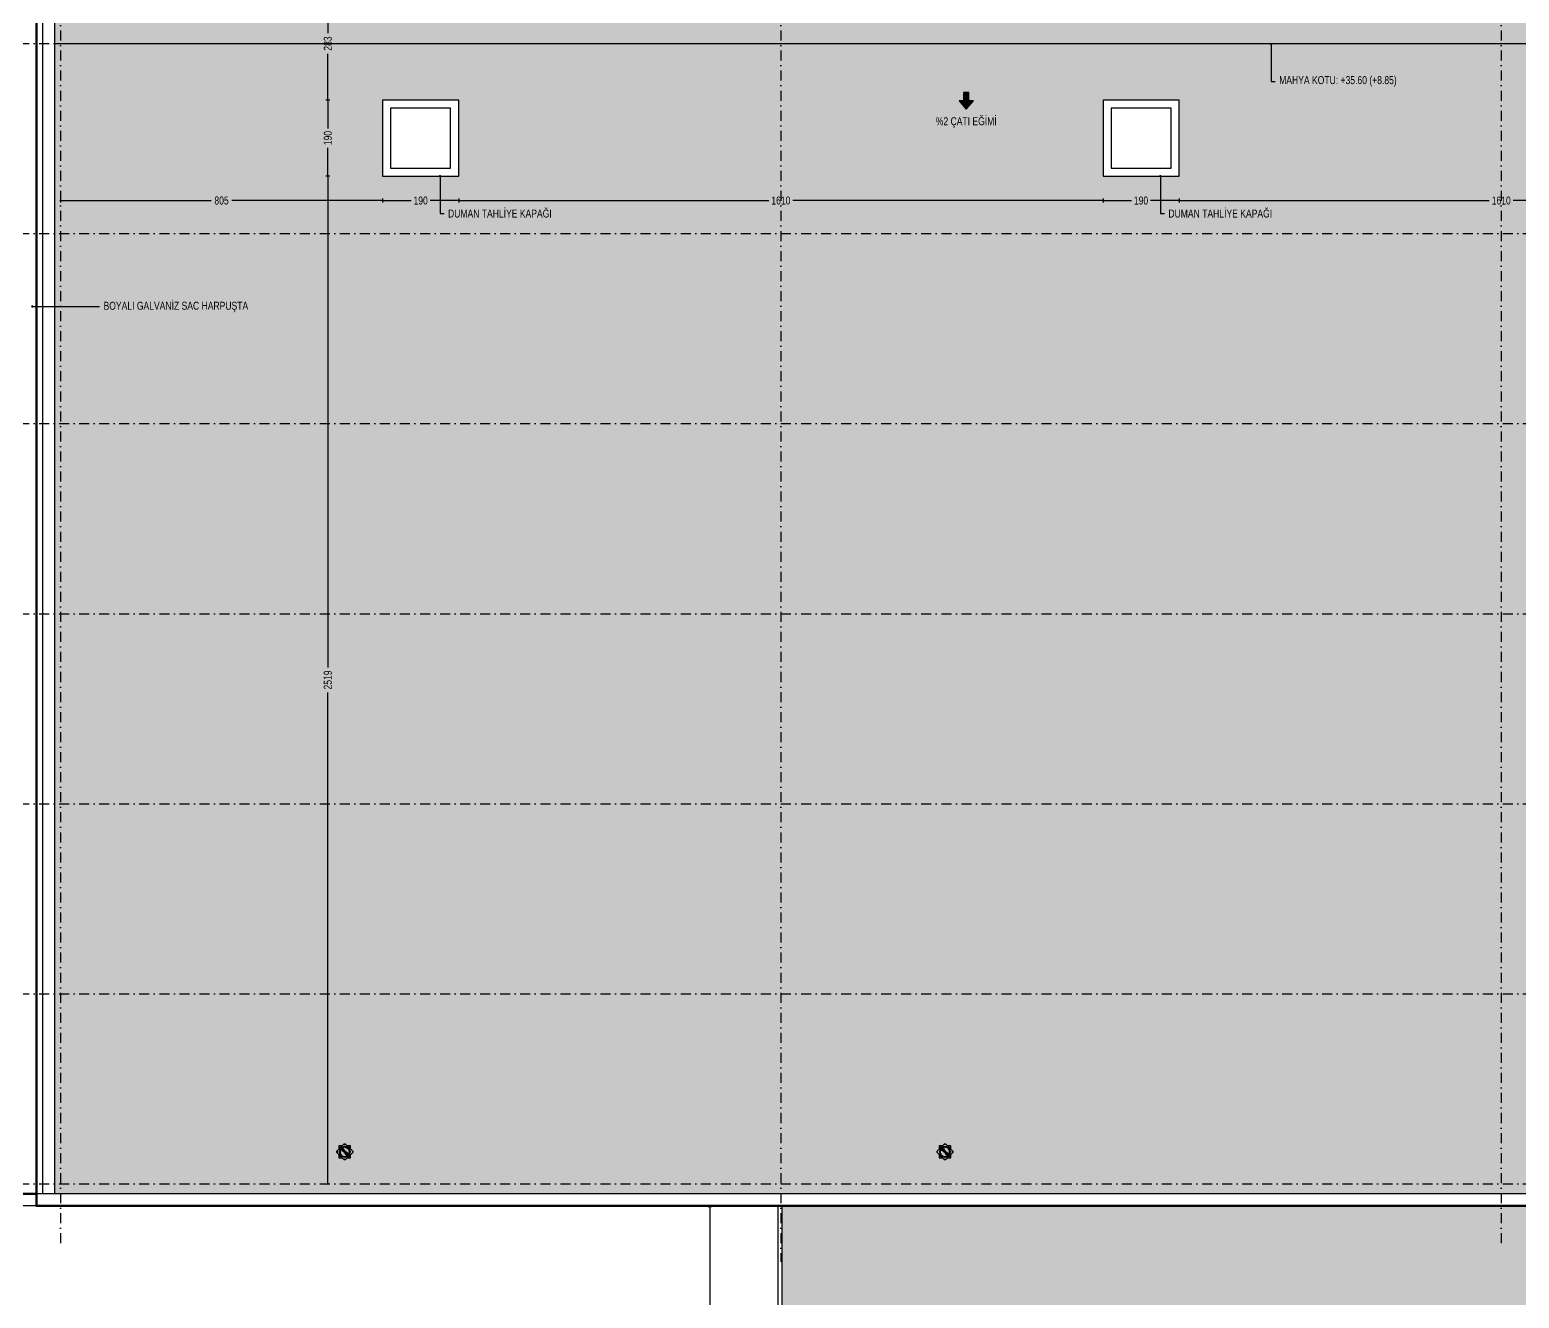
# Model space of a CAD drawing. Header units: centimetres. Extents: x 26569 to 160723, y -3143 to 14565.
# Drawn here: x 106529 to 110250, y 1278 to 4448 of the extents above; entities that cross this region are included whole.
import ezdxf
from ezdxf import colors
from ezdxf.entities.mleader import LeaderData, LeaderLine
from ezdxf.enums import TextEntityAlignment as Align
from ezdxf.math import Vec2, Vec3

# ---------------------------------------------------------------- set-up
doc = ezdxf.new("R2010")
doc.units = ezdxf.units.CM
doc.header["$LTSCALE"] = 100
doc.linetypes.add('DASHDOT2', pattern=[0.5, 0.25, -0.125, 0, -0.125])
for name, color, linetype in [('A-ANNO-DIMS', 187, 'Continuous'), ('A-ANNO-GRID', 155, 'DASHDOT2'), ('A-ANNO-TEXT', 50, 'Continuous'), ('A-ELEV-01', 255, 'Continuous'), ('A-HATCH', 253, 'Continuous'), ('A-ROOF-OTLN', 32, 'Continuous'), ('GEB-KONTUR-A', 5, 'Continuous')]:
    doc.layers.add(name, color=color, linetype=linetype)
doc.layers.add('Arbeitspunkt(DIN)', color=7, linetype='Continuous', lineweight=25)
doc.layers.add('GEB-ZONE', color=1, linetype='Continuous', lineweight=50)
for name, color, linetype, lineweight, true_color in [('GEB-ART-NR', 1, 'Continuous', 18, 0xff0000), ('GEB-BEZUG', 2, 'Continuous', 50, 0xffff00), ('GEB-TEXT', 5, 'Continuous', 18, 0x0000ff)]:
    doc.layers.add(name, color=color, linetype=linetype, lineweight=lineweight, true_color=true_color)
doc.styles.add('Fields_100', font='act_simplex.shx', dxfattribs={"width": 0.8, "height": 20})
doc.styles.get("Standard").update_dxf_attribs({"font": 'act_simplex.shx', "width": 0.8, "height": 18})
doc.dimstyles.new('FIELDS_100', dxfattribs={"dimscale": 0, "dimtxt": 20, "dimasz": 5, "dimexe": 5, "dimexo": 5, "dimgap": 5, "dimtad": 0, "dimdec": 0, "dimzin": 0, "dimdsep": 46, "dimtxsty": 'Fields_100', "dimblk": 'DOT', "dimcen": 0.09, "dimclrt": 50, "dimadec": 0, "dimazin": 0, "dimtfac": 1, "dimtdec": 0, "dimtix": 1, "dimtofl": 0, "dimtmove": 1, "dimatfit": 3, "dimfxl": 5, "dimfxlon": 1, "dimtolj": 1, "dimtzin": 0, "dimarcsym": 0})

# ---------------------------------------------------------------- blocks, each defined once
blk = doc.blocks.new('_Dot')
at = {"color": 0, "linetype": 'ByBlock', "lineweight": -2}
blk.add_line((-0.5, 0), (-1, 0), dxfattribs=at)
at = {"color": 0, "linetype": 'ByBlock', "const_width": 0.5}
blk.add_lwpolyline([(-0.25, 0, 1), (0.25, 0, 1)], format="xyb", close=True, dxfattribs=at)
blk = doc.blocks.new('*D808')
at = {"layer": 'A-ANNO-DIMS', "color": 0, "lineweight": -2, "transparency": 16777216}
for p, q in [((107278.3, 4082.4), (107268.3, 4082.4)), ((107273.3, 4077.4), (107273.3, 2854.3)), ((107273.3, 1568.6), (107273.3, 2791.7)), ((107268.3, 1563.6), (107278.3, 1563.6))]:
    blk.add_line(p, q, dxfattribs=at)
at = {"layer": 'DEFPOINTS', "color": 0, "transparency": 16777216}
for p in [(107273.3, 4082.4), (107410.3, 4082.4), (106605.3, 1563.6)]:
    blk.add_point(p, dxfattribs=at)
at = {"layer": 'A-ANNO-DIMS', "color": 0, "lineweight": -2, "transparency": 16777216, "xscale": 5, "yscale": 5, "zscale": 5}
for p, rotation in [((107273.3, 4082.4), 90), ((107273.3, 1563.6), 270)]:
    blk.add_blockref('_Dot', p, dxfattribs=dict(at, rotation=rotation))
at = {"layer": 'A-ANNO-DIMS', "color": 50, "transparency": 16777216, "insert": (107273.3, 2823), "char_height": 20, "attachment_point": 5, "rotation": 90, "style": 'Fields_100'}
blk.add_mtext('\\A1;2519', dxfattribs=at)
blk = doc.blocks.new('*D809')
at = {"layer": 'A-ANNO-DIMS', "color": 0, "lineweight": -2, "transparency": 16777216}
for p, q in [((107278.3, 4272.4), (107268.3, 4272.4)), ((107273.3, 4267.4), (107273.3, 4201.4)), ((107273.3, 4087.4), (107273.3, 4153.3)), ((107278.3, 4082.4), (107268.3, 4082.4))]:
    blk.add_line(p, q, dxfattribs=at)
at = {"layer": 'DEFPOINTS', "color": 0, "transparency": 16777216}
for p in [(107273.3, 4272.4), (107410.3, 4272.4), (107410.3, 4082.4)]:
    blk.add_point(p, dxfattribs=at)
at = {"layer": 'A-ANNO-DIMS', "color": 0, "lineweight": -2, "transparency": 16777216, "xscale": 5, "yscale": 5, "zscale": 5}
for p, rotation in [((107273.3, 4272.4), 90), ((107273.3, 4082.4), 270)]:
    blk.add_blockref('_Dot', p, dxfattribs=dict(at, rotation=rotation))
at = {"layer": 'A-ANNO-DIMS', "color": 50, "transparency": 16777216, "insert": (107273.3, 4177.4), "char_height": 20, "attachment_point": 5, "rotation": 90, "style": 'Fields_100'}
blk.add_mtext('\\A1;190', dxfattribs=at)
blk = doc.blocks.new('*D810')
at = {"layer": 'A-ANNO-DIMS', "color": 0, "lineweight": -2, "transparency": 16777216}
for p, q in [((107278.3, 4554.9), (107268.3, 4554.9)), ((107273.3, 4549.9), (107273.3, 4439.2)), ((107273.3, 4277.4), (107273.3, 4388)), ((107278.3, 4272.4), (107268.3, 4272.4))]:
    blk.add_line(p, q, dxfattribs=at)
at = {"layer": 'DEFPOINTS', "color": 0, "transparency": 16777216}
for p in [(107273.3, 4554.9), (107410.3, 4554.9), (107410.3, 4272.4)]:
    blk.add_point(p, dxfattribs=at)
at = {"layer": 'A-ANNO-DIMS', "color": 0, "lineweight": -2, "transparency": 16777216, "xscale": 5, "yscale": 5, "zscale": 5}
for p, rotation in [((107273.3, 4554.9), 90), ((107273.3, 4272.4), 270)]:
    blk.add_blockref('_Dot', p, dxfattribs=dict(at, rotation=rotation))
at = {"layer": 'A-ANNO-DIMS', "color": 50, "transparency": 16777216, "insert": (107273.3, 4413.6), "char_height": 20, "attachment_point": 5, "rotation": 90, "style": 'Fields_100'}
blk.add_mtext('\\A1;283', dxfattribs=at)
blk = doc.blocks.new('*D829')
at = {"layer": 'A-ANNO-DIMS', "color": 0, "lineweight": -2, "transparency": 16777216}
for p, q in [((106605.3, 4026.2), (106605.3, 4016.2)), ((106610.3, 4021.2), (106982.2, 4021.2)), ((107405.3, 4021.2), (107033.3, 4021.2)), ((107410.3, 4026.2), (107410.3, 4016.2))]:
    blk.add_line(p, q, dxfattribs=at)
at = {"layer": 'DEFPOINTS', "color": 0, "transparency": 16777216}
for p in [(106605.3, 7706.1), (107410.3, 4272.4), (107410.3, 4021.2)]:
    blk.add_point(p, dxfattribs=at)
at = {"layer": 'A-ANNO-DIMS', "color": 0, "lineweight": -2, "transparency": 16777216, "xscale": 5, "yscale": 5, "zscale": 5, "rotation": 180}
blk.add_blockref('_Dot', (106605.3, 4021.2), dxfattribs=at)
at = {"layer": 'A-ANNO-DIMS', "color": 0, "lineweight": -2, "transparency": 16777216, "xscale": 5, "yscale": 5, "zscale": 5}
blk.add_blockref('_Dot', (107410.3, 4021.2), dxfattribs=at)
at = {"layer": 'A-ANNO-DIMS', "color": 50, "transparency": 16777216, "insert": (107007.8, 4021.2), "char_height": 20, "attachment_point": 5, "style": 'Fields_100'}
blk.add_mtext('\\A1;805', dxfattribs=at)
blk = doc.blocks.new('*D830')
at = {"layer": 'A-ANNO-DIMS', "color": 0, "lineweight": -2, "transparency": 16777216}
for p, q in [((107410.3, 4026.2), (107410.3, 4016.2)), ((107415.3, 4021.2), (107481.2, 4021.2)), ((107595.3, 4021.2), (107529.3, 4021.2)), ((107600.3, 4026.2), (107600.3, 4016.2))]:
    blk.add_line(p, q, dxfattribs=at)
at = {"layer": 'DEFPOINTS', "color": 0, "transparency": 16777216}
for p in [(107410.3, 4272.4), (107600.3, 4082.4), (107600.3, 4021.2)]:
    blk.add_point(p, dxfattribs=at)
at = {"layer": 'A-ANNO-DIMS', "color": 0, "lineweight": -2, "transparency": 16777216, "xscale": 5, "yscale": 5, "zscale": 5, "rotation": 180}
blk.add_blockref('_Dot', (107410.3, 4021.2), dxfattribs=at)
at = {"layer": 'A-ANNO-DIMS', "color": 0, "lineweight": -2, "transparency": 16777216, "xscale": 5, "yscale": 5, "zscale": 5}
blk.add_blockref('_Dot', (107600.3, 4021.2), dxfattribs=at)
at = {"layer": 'A-ANNO-DIMS', "color": 50, "transparency": 16777216, "insert": (107505.3, 4021.2), "char_height": 20, "attachment_point": 5, "style": 'Fields_100'}
blk.add_mtext('\\A1;190', dxfattribs=at)
blk = doc.blocks.new('*D831')
at = {"layer": 'A-ANNO-DIMS', "color": 0, "lineweight": -2, "transparency": 16777216}
for p, q in [((107600.3, 4026.2), (107600.3, 4016.2)), ((107605.3, 4021.2), (108375.1, 4021.2)), ((109205.3, 4021.2), (108435.4, 4021.2)), ((109210.3, 4026.2), (109210.3, 4016.2))]:
    blk.add_line(p, q, dxfattribs=at)
at = {"layer": 'DEFPOINTS', "color": 0, "transparency": 16777216}
for p in [(107600.3, 4082.4), (109210.3, 4082.4), (109210.3, 4021.2)]:
    blk.add_point(p, dxfattribs=at)
at = {"layer": 'A-ANNO-DIMS', "color": 0, "lineweight": -2, "transparency": 16777216, "xscale": 5, "yscale": 5, "zscale": 5, "rotation": 180}
blk.add_blockref('_Dot', (107600.3, 4021.2), dxfattribs=at)
at = {"layer": 'A-ANNO-DIMS', "color": 0, "lineweight": -2, "transparency": 16777216, "xscale": 5, "yscale": 5, "zscale": 5}
blk.add_blockref('_Dot', (109210.3, 4021.2), dxfattribs=at)
at = {"layer": 'A-ANNO-DIMS', "color": 50, "transparency": 16777216, "insert": (108405.3, 4021.2), "char_height": 20, "attachment_point": 5, "style": 'Fields_100'}
blk.add_mtext('\\A1;1610', dxfattribs=at)
blk = doc.blocks.new('*D832')
at = {"layer": 'A-ANNO-DIMS', "color": 0, "lineweight": -2, "transparency": 16777216}
for p, q in [((109210.3, 4026.2), (109210.3, 4016.2)), ((109215.3, 4021.2), (109281.2, 4021.2)), ((109395.3, 4021.2), (109329.3, 4021.2)), ((109400.3, 4026.2), (109400.3, 4016.2))]:
    blk.add_line(p, q, dxfattribs=at)
at = {"layer": 'DEFPOINTS', "color": 0, "transparency": 16777216}
for p in [(109210.3, 4082.4), (109400.3, 4082.4), (109400.3, 4021.2)]:
    blk.add_point(p, dxfattribs=at)
at = {"layer": 'A-ANNO-DIMS', "color": 0, "lineweight": -2, "transparency": 16777216, "xscale": 5, "yscale": 5, "zscale": 5, "rotation": 180}
blk.add_blockref('_Dot', (109210.3, 4021.2), dxfattribs=at)
at = {"layer": 'A-ANNO-DIMS', "color": 0, "lineweight": -2, "transparency": 16777216, "xscale": 5, "yscale": 5, "zscale": 5}
blk.add_blockref('_Dot', (109400.3, 4021.2), dxfattribs=at)
at = {"layer": 'A-ANNO-DIMS', "color": 50, "transparency": 16777216, "insert": (109305.3, 4021.2), "char_height": 20, "attachment_point": 5, "style": 'Fields_100'}
blk.add_mtext('\\A1;190', dxfattribs=at)
blk = doc.blocks.new('*D833')
at = {"layer": 'A-ANNO-DIMS', "color": 0, "lineweight": -2, "transparency": 16777216}
for p, q in [((109400.3, 4026.2), (109400.3, 4016.2)), ((109405.3, 4021.2), (110175.1, 4021.2)), ((111005.3, 4021.2), (110235.4, 4021.2)), ((111010.3, 4026.2), (111010.3, 4016.2))]:
    blk.add_line(p, q, dxfattribs=at)
at = {"layer": 'DEFPOINTS', "color": 0, "transparency": 16777216}
for p in [(109400.3, 4082.4), (111010.3, 4082.4), (111010.3, 4021.2)]:
    blk.add_point(p, dxfattribs=at)
at = {"layer": 'A-ANNO-DIMS', "color": 0, "lineweight": -2, "transparency": 16777216, "xscale": 5, "yscale": 5, "zscale": 5, "rotation": 180}
blk.add_blockref('_Dot', (109400.3, 4021.2), dxfattribs=at)
at = {"layer": 'A-ANNO-DIMS', "color": 0, "lineweight": -2, "transparency": 16777216, "xscale": 5, "yscale": 5, "zscale": 5}
blk.add_blockref('_Dot', (111010.3, 4021.2), dxfattribs=at)
at = {"layer": 'A-ANNO-DIMS', "color": 50, "transparency": 16777216, "insert": (110205.3, 4021.2), "char_height": 20, "attachment_point": 5, "style": 'Fields_100'}
blk.add_mtext('\\A1;1610', dxfattribs=at)
blk = doc.blocks.new('*D848')
at = {"layer": 'A-ANNO-DIMS', "color": 0, "lineweight": -2, "transparency": 16777216}
for p, q in [((108232.5, 1506.6), (108222.5, 1506.6)), ((108227.5, 1501.6), (108227.5, 1205.7)), ((108227.5, 858.6), (108227.5, 1154.5)), ((108232.5, 853.6), (108222.5, 853.6))]:
    blk.add_line(p, q, dxfattribs=at)
at = {"layer": 'DEFPOINTS', "color": 0, "transparency": 16777216}
for p in [(108397.8, 1506.6, 0), (108227.5, 853.6), (108397.8, 853.6, 0)]:
    blk.add_point(p, dxfattribs=at)
at = {"layer": 'A-ANNO-DIMS', "color": 0, "lineweight": -2, "transparency": 16777216, "xscale": 5, "yscale": 5, "zscale": 5}
for p, rotation in [((108227.5, 1506.6), 90), ((108227.5, 853.6), 270)]:
    blk.add_blockref('_Dot', p, dxfattribs=dict(at, rotation=rotation))
at = {"layer": 'A-ANNO-DIMS', "color": 50, "transparency": 16777216, "insert": (108227.5, 1180.1), "char_height": 20, "attachment_point": 5, "rotation": 90, "style": 'Fields_100'}
blk.add_mtext('\\A1;653', dxfattribs=at)
blk = doc.blocks.new('*D850')
at = {"layer": 'A-ANNO-DIMS', "color": 0, "lineweight": -2, "transparency": 16777216}
for p, q in [((104755.3, 780.9), (104755.3, 770.9)), ((104760.3, 775.9), (106543.3, 775.9)), ((108392.8, 775.9), (106609.7, 775.9)), ((108397.8, 780.9), (108397.8, 770.9))]:
    blk.add_line(p, q, dxfattribs=at)
at = {"layer": 'DEFPOINTS', "color": 0, "transparency": 16777216}
for p in [(104755.3, 1508.6), (108397.8, 1506.6, 0), (108397.8, 775.9)]:
    blk.add_point(p, dxfattribs=at)
at = {"layer": 'A-ANNO-DIMS', "color": 0, "lineweight": -2, "transparency": 16777216, "xscale": 5, "yscale": 5, "zscale": 5, "rotation": 180}
blk.add_blockref('_Dot', (104755.3, 775.9), dxfattribs=at)
at = {"layer": 'A-ANNO-DIMS', "color": 0, "lineweight": -2, "transparency": 16777216, "xscale": 5, "yscale": 5, "zscale": 5}
blk.add_blockref('_Dot', (108397.8, 775.9), dxfattribs=at)
at = {"layer": 'A-ANNO-DIMS', "color": 50, "transparency": 16777216, "insert": (106576.5, 775.9), "char_height": 20, "attachment_point": 5, "style": 'Fields_100'}
blk.add_mtext('\\A1;3643', dxfattribs=at)
blk = doc.blocks.new('Einfügepunkt')
at = {"layer": 'GEB-BEZUG'}
for p, q in [((-1, -1), (1, 1)), ((-1, 1), (1, -1))]:
    blk.add_line(p, q, dxfattribs=at)
blk = doc.blocks.new('098')
at = {"layer": 'Arbeitspunkt(DIN)', "ltscale": 25}
for q in [(-2, 0), (0, 2), (2, 0), (0, -2)]:
    blk.add_line((0, 0), q, dxfattribs=at)
at = {"layer": 'GEB-KONTUR-A', "ltscale": 25}
for p, q in [((-14, 198), (-198, 14)), ((-198, -14), (-198, 14)), ((-148, 67), (-67, 147)), ((-148, 147), (-148, 67)), ((-67, 147), (-148, 147)), ((-148, 67), (-148, 65)), ((-129, 2), (-131, 0)), ((-131, 0), (-123, 0)), ((-131, 0), (-129, -2)), ((-129, 2), (-122, 2)), ((-124, 35), (-126, 34)), ((-126, 34), (-119, 32)), ((-126, 34), (-125, 32)), ((-125, 32), (-118, 30)), ((-124, 35), (-117, 33)), ((-122, 2), (-123, 0)), ((-123, 0), (-122, -2)), ((-118, 2), (-122, 2)), ((-118, 11), (-120, 11)), ((-117, 33), (-119, 32)), ((-119, 32), (-118, 30)), ((-117, 15), (-119, 15)), ((-118, 30), (-114, 29)), ((-118, 22), (-116, 22)), ((-113, 32), (-117, 33)), ((-111, 66), (-113, 65)), ((-113, 65), (-106, 61)), ((-113, 65), (-113, 63)), ((-113, 63), (-105, 59)), ((-111, 66), (-103, 62)), ((-106, 61), (-103, 62)), ((-105, 60), (-106, 61)), ((-103, 58), (-105, 60)), ((-105, 60), (-105, 59)), ((-105, 59), (-103, 57)), ((-103, 62), (-101, 61)), ((-103, 57), (-103, 58)), ((-79, 43), (-103, 58)), ((-103, 57), (-77, 41)), ((-90, 92), (-92, 92)), ((-92, 92), (-86, 86)), ((-92, 92), (-92, 90)), ((-92, 90), (-86, 84)), ((-90, 92), (-84, 86)), ((-86, 86), (-84, 86)), ((-86, 86), (-77, 77)), ((-86, 84), (-86, 86)), ((-85, 82), (-86, 84)), ((-84, 86), (-82, 85)), ((-77, 77), (-27, 27)), ((-73, 38), (-77, 41)), ((-73, 38), (-43, 19)), ((-43, 19), (-73, 39)), ((-65, 147), (-67, 147)), ((-65, 113), (-66, 111)), ((-66, 111), (-62, 103)), ((-65, 113), (-61, 106)), ((-63, 113), (-65, 113)), ((-63, 113), (-59, 105)), ((-62, 103), (-61, 106)), ((-61, 101), (-62, 103)), ((-61, 106), (-59, 105)), ((-59, 105), (-57, 103)), ((-57, 103), (-41, 77)), ((-47, 108), (-42, 98)), ((-39, 99), (-43, 110)), ((-27, 27), (-43, 19)), ((-43, 19), (-42, 18)), ((-42, 19), (-43, 19)), ((-43, 19), (-42, 19)), ((-43, 19), (-43, 19)), ((-42, 98), (-39, 99)), ((-42, 19), (-27, 27)), ((-26, 26), (-42, 18)), ((-42, 18), (-6, -6)), ((-42, 18), (-41, 18)), ((-42, 18), (-42, 18)), ((-41, 18), (-42, 18)), ((-41, 77), (-38, 73)), ((-41, 18), (-26, 26)), ((-5, -5), (-41, 18)), ((-39, 72), (-14, 34)), ((-13, 35), (-38, 73)), ((-34, 126), (-35, 124)), ((-35, 124), (-33, 117)), ((-32, 125), (-34, 126)), ((-34, 126), (-32, 119)), ((-33, 117), (-32, 119)), ((-32, 113), (-33, 117)), ((-32, 125), (-30, 118)), ((-32, 119), (-30, 118)), ((-30, 118), (-29, 114)), ((-27, 27), (-14, 34)), ((-14, 34), (-27, 27)), ((-27, 27), (-27, 27)), ((-27, 27), (-27, 27)), ((-26, 26), (-13, 33)), ((-13, 33), (-26, 26)), ((-26, 26), (-26, 26)), ((-26, 26), (-26, 26)), ((-26, 26), (0, 0)), ((-17, 117), (-16, 105)), ((-16, 105), (-12, 106)), ((-14, 198), (14, 198)), ((-12, 106), (-14, 117)), ((-13, 35), (-14, 34)), ((-14, 34), (-13, 35)), ((-14, 34), (-14, 34)), ((-12, 33), (-13, 35)), ((-13, 33), (-12, 33)), ((-13, 33), (-13, 33)), ((-12, 33), (-13, 33)), ((-13, 33), (5, 5)), ((6, 6), (-12, 33)), ((0, 0), (-5, -5)), ((0, 131), (-2, 129)), ((-2, 129), (-2, 122)), ((-2, 122), (0, 123)), ((-2, 118), (-2, 122)), ((2, 129), (0, 131)), ((0, 131), (0, 123)), ((0, 123), (2, 122)), ((5, 5), (0, 0)), ((0, 0), (26, -26)), ((2, 129), (2, 122)), ((2, 122), (2, 118)), ((6, 6), (5, 5)), ((5, 5), (41, -18)), ((42, -18), (6, 6)), ((14, 117), (12, 106)), ((12, 106), (16, 105)), ((198, 14), (14, 198)), ((16, 105), (17, 117)), ((29, 114), (30, 118)), ((32, 125), (30, 118)), ((30, 118), (32, 119)), ((34, 126), (32, 125)), ((34, 126), (32, 119)), ((32, 119), (33, 117)), ((33, 117), (32, 113)), ((35, 124), (33, 117)), ((35, 124), (34, 126)), ((43, 110), (39, 99)), ((39, 99), (42, 98)), ((42, 98), (47, 108)), ((57, 103), (59, 106)), ((63, 113), (59, 106)), ((59, 106), (62, 107)), ((62, 104), (61, 101)), ((65, 113), (62, 107)), ((66, 111), (62, 104)), ((62, 107), (62, 104)), ((65, 113), (63, 113)), ((70, 95), (63, 85)), ((63, 85), (66, 83)), ((67, 147), (65, 147)), ((66, 111), (65, 113)), ((66, 83), (73, 93)), ((67, 147), (147, 67)), ((147, 147), (67, 147)), ((82, 85), (85, 87)), ((93, 73), (83, 66)), ((83, 66), (85, 63)), ((90, 92), (85, 87)), ((85, 87), (87, 87)), ((87, 85), (85, 82)), ((85, 63), (95, 70)), ((92, 92), (87, 87)), ((92, 90), (87, 85)), ((87, 87), (87, 85)), ((92, 92), (90, 92)), ((92, 90), (92, 92)), ((108, 47), (98, 42)), ((98, 42), (99, 39)), ((99, 39), (110, 43)), ((101, 61), (104, 62)), ((106, 59), (103, 57)), ((111, 66), (104, 62)), ((104, 62), (107, 62)), ((117, 17), (105, 16)), ((105, 16), (106, 12)), ((113, 63), (106, 59)), ((107, 62), (106, 59)), ((106, 12), (117, 14)), ((113, 65), (107, 62)), ((113, 65), (111, 66)), ((113, 63), (113, 65)), ((113, 32), (117, 33)), ((118, 30), (114, 29)), ((116, 22), (118, 22)), ((124, 35), (117, 33)), ((117, 33), (119, 32)), ((117, 15), (119, 15)), ((125, 32), (118, 30)), ((119, 32), (118, 30)), ((120, 11), (118, 11)), ((118, 2), (122, 2)), ((126, 34), (119, 32)), ((129, 2), (122, 2)), ((122, 2), (123, 0)), ((123, 0), (122, -2)), ((131, 0), (123, 0)), ((126, 34), (124, 35)), ((125, 32), (126, 34)), ((131, 0), (129, 2)), ((129, -2), (131, 0)), ((147, 67), (147, 147)), ((147, 65), (147, 67)), ((198, 14), (198, -14)), ((-198, -14), (-14, -198)), ((-148, -65), (-148, -67)), ((-67, -148), (-148, -67)), ((-148, -67), (-148, -148)), ((-148, -148), (-67, -148)), ((-129, -2), (-122, -2)), ((-126, -34), (-119, -32)), ((-125, -32), (-126, -34)), ((-126, -34), (-124, -35)), ((-125, -32), (-118, -30)), ((-124, -35), (-117, -33)), ((-122, -2), (-118, -2)), ((-120, -11), (-118, -11)), ((-117, -15), (-119, -15)), ((-118, -30), (-119, -32)), ((-119, -32), (-117, -33)), ((-116, -22), (-118, -22)), ((-114, -29), (-118, -30)), ((-117, -33), (-113, -32)), ((-113, -63), (-106, -59)), ((-113, -65), (-107, -62)), ((-113, -63), (-113, -65)), ((-113, -65), (-111, -66)), ((-111, -66), (-104, -62)), ((-106, -59), (-107, -62)), ((-107, -62), (-104, -62)), ((-103, -57), (-106, -59)), ((-104, -62), (-101, -61)), ((-92, -90), (-87, -85)), ((-92, -92), (-87, -87)), ((-92, -90), (-92, -92)), ((-92, -92), (-90, -92)), ((-90, -92), (-85, -87)), ((-85, -82), (-87, -85)), ((-87, -85), (-87, -87)), ((-87, -87), (-85, -87)), ((-85, -87), (-82, -85)), ((-67, -148), (-65, -148)), ((-66, -111), (-62, -104)), ((-66, -111), (-65, -113)), ((-65, -113), (-62, -107)), ((-65, -113), (-63, -113)), ((-63, -113), (-59, -106)), ((-61, -101), (-62, -104)), ((-62, -104), (-62, -107)), ((-62, -107), (-59, -106)), ((-59, -106), (-57, -103)), ((-35, -124), (-33, -117)), ((-35, -124), (-34, -126)), ((-34, -126), (-32, -119)), ((-34, -126), (-32, -125)), ((-32, -113), (-33, -117)), ((-33, -117), (-32, -119)), ((-32, -119), (-30, -118)), ((-32, -125), (-30, -118)), ((-30, -118), (-29, -114)), ((14, -198), (-14, -198)), ((-6, -6), (-5, -5)), ((-6, -6), (12, -33)), ((13, -33), (-5, -5)), ((-2, -118), (-2, -122)), ((-2, -122), (0, -123)), ((-2, -129), (-2, -122)), ((-2, -129), (0, -131)), ((0, -123), (2, -122)), ((0, -131), (0, -123)), ((0, -131), (2, -129)), ((2, -122), (2, -118)), ((2, -129), (2, -122)), ((12, -33), (13, -35)), ((12, -33), (13, -33)), ((13, -33), (12, -33)), ((26, -26), (13, -33)), ((13, -33), (26, -26)), ((13, -33), (13, -33)), ((13, -35), (14, -34)), ((14, -34), (13, -35)), ((13, -35), (38, -73)), ((14, -198), (198, -14)), ((27, -27), (14, -34)), ((14, -34), (27, -27)), ((14, -34), (14, -34)), ((39, -73), (14, -34)), ((26, -26), (42, -18)), ((41, -18), (26, -26)), ((26, -26), (26, -26)), ((26, -26), (26, -26)), ((27, -27), (43, -19)), ((42, -19), (27, -27)), ((27, -27), (27, -27)), ((27, -27), (27, -27)), ((27, -27), (77, -77)), ((29, -114), (30, -118)), ((30, -118), (32, -119)), ((32, -125), (30, -118)), ((33, -117), (32, -113)), ((32, -119), (33, -117)), ((34, -126), (32, -119)), ((32, -125), (34, -126)), ((35, -124), (33, -117)), ((34, -126), (35, -124)), ((41, -77), (38, -73)), ((42, -18), (41, -18)), ((41, -18), (42, -18)), ((41, -77), (57, -103)), ((43, -19), (42, -18)), ((42, -18), (42, -18)), ((42, -19), (43, -19)), ((43, -19), (42, -19)), ((73, -38), (43, -19)), ((43, -19), (43, -19)), ((43, -19), (72, -39)), ((58, -103), (43, -79)), ((57, -103), (59, -105)), ((58, -103), (57, -103)), ((60, -105), (58, -103)), ((59, -105), (60, -105)), ((63, -113), (59, -105)), ((61, -106), (60, -105)), ((61, -101), (62, -103)), ((62, -103), (61, -106)), ((65, -113), (61, -106)), ((66, -111), (62, -103)), ((63, -113), (65, -113)), ((65, -113), (66, -111)), ((65, -148), (67, -148)), ((147, -67), (67, -148)), ((67, -148), (147, -148)), ((73, -38), (77, -41)), ((77, -41), (103, -57)), ((77, -77), (86, -86)), ((84, -86), (82, -85)), ((86, -86), (84, -86)), ((90, -92), (84, -86)), ((85, -82), (86, -84)), ((86, -84), (86, -86)), ((92, -90), (86, -84)), ((92, -92), (86, -86)), ((90, -92), (92, -92)), ((92, -92), (92, -90)), ((99, -39), (98, -42)), ((98, -42), (108, -47)), ((110, -43), (99, -39)), ((103, -62), (101, -61)), ((103, -57), (105, -59)), ((106, -61), (103, -62)), ((111, -66), (103, -62)), ((106, -12), (105, -16)), ((105, -16), (117, -17)), ((105, -59), (106, -61)), ((113, -63), (105, -59)), ((117, -14), (106, -12)), ((113, -65), (106, -61)), ((111, -66), (113, -65)), ((117, -33), (113, -32)), ((113, -65), (113, -63)), ((114, -29), (118, -30)), ((118, -22), (116, -22)), ((117, -15), (119, -15)), ((119, -32), (117, -33)), ((124, -35), (117, -33)), ((122, -2), (118, -2)), ((118, -11), (120, -11)), ((125, -32), (118, -30)), ((118, -30), (119, -32)), ((126, -34), (119, -32)), ((129, -2), (122, -2)), ((124, -35), (126, -34)), ((126, -34), (125, -32)), ((147, -148), (147, -67)), ((147, -67), (147, -65))]:
    blk.add_line(p, q, dxfattribs=at)
for centre, radius in [((-177, 0), 3), ((0, 0), 131), ((-124, 124), 4), ((0, 177), 3), ((124, 124), 4), ((177, 0), 3), ((-124, -124), 4), ((0, -177), 3), ((124, -124), 4)]:
    blk.add_circle(centre, radius, dxfattribs=at)
for centre, radius, start, end in [((0, 0), 129, 165.8007, 179.1993), ((0, 0), 126, 165.8198, 179.1802), ((0, 0), 129, 150.8007, 164.1993), ((0, 0), 126, 150.8198, 164.1802), ((0, 0), 121, 165.8539, 179.1461), ((0, 0), 120, 174.931, 179.1393), ((0, 0), 120, 169.3307, 172.8192), ((0, 0), 118, 165.8753, 179.1247), ((0, 0), 120, 165.8607, 169.3307), ((0, 0), 121, 150.8539, 164.1461), ((0, 0), 120, 150.8607, 164.1393), ((0, 0), 118, 150.8753, 164.1247), ((0, 0), 129, 135.8007, 149.1993), ((0, 0), 126, 135.8198, 149.1802), ((0, 0), 121, 135.8539, 149.1461), ((0, 0), 120, 135.8607, 149.1393), ((0, 0), 118, 135.8753, 149.1247), ((0, 0), 129, 120.8007, 134.1993), ((0, 0), 126, 120.8198, 134.1802), ((-59, 59), 25.8, 135, 218.8211), ((0, 0), 121, 120.8539, 134.1461), ((0, 0), 120, 120.8607, 134.1393), ((0, 0), 118, 120.8753, 134.1247), ((-59, 59), 25.8, 218.8211, 225.7807), ((-59, 59), 25.8, 44.2193, 135), ((0, 0), 129, 105.8007, 119.1993), ((0, 0), 126, 105.8198, 119.1802), ((0, 0), 121, 105.8539, 119.1461), ((0, 0), 120, 105.8607, 119.1393), ((0, 0), 118, 105.8753, 119.1247), ((0, 0), 118, 111.6247, 113.3753), ((0, 0), 129, 90.8007, 104.1993), ((0, 0), 126, 90.8198, 104.1802), ((0, 0), 121, 90.8539, 104.1461), ((0, 0), 120, 90.8607, 104.1393), ((0, 0), 118, 90.8753, 104.1247), ((0, 0), 118, 96.6247, 98.3753), ((0, 0), 129, 75.8007, 89.1993), ((0, 0), 126, 75.8198, 89.1802), ((0, 0), 121, 75.8539, 89.1461), ((0, 0), 120, 75.8607, 89.1393), ((0, 0), 118, 75.8753, 89.1247), ((0, 0), 118, 81.6247, 83.3753), ((0, 0), 118, 60.8753, 74.1247), ((0, 0), 121, 60.8539, 74.1461), ((0, 0), 120, 60.8607, 74.1393), ((0, 0), 126, 60.8198, 74.1802), ((0, 0), 129, 60.8007, 74.1993), ((0, 0), 118, 66.6247, 68.3753), ((0, 0), 118, 45.8753, 59.1247), ((0, 0), 121, 45.8539, 59.1461), ((0, 0), 120, 45.8607, 59.1393), ((0, 0), 126, 45.8198, 59.1802), ((0, 0), 129, 45.8007, 59.1993), ((0, 0), 118, 51.6247, 53.3753), ((0, 0), 118, 30.8753, 44.1247), ((0, 0), 120, 30.8607, 44.1393), ((0, 0), 121, 30.8539, 44.1461), ((0, 0), 126, 30.8198, 44.1802), ((0, 0), 129, 30.8007, 44.1993), ((0, 0), 118, 36.6247, 38.3753), ((0, 0), 118, 15.8753, 29.1247), ((0, 0), 120, 15.8607, 29.1393), ((0, 0), 121, 15.8539, 29.1461), ((0, 0), 118, 21.6247, 23.3753), ((0, 0), 126, 15.8198, 29.1802), ((0, 0), 129, 15.8007, 29.1993), ((0, 0), 118, 0.8753, 14.1247), ((0, 0), 120, 10.6693, 14.1393), ((0, 0), 121, 0.8539, 14.1461), ((0, 0), 118, 6.6247, 8.3753), ((0, 0), 120, 7.1808, 10.6693), ((0, 0), 120, 0.8607, 5.069), ((0, 0), 126, 0.8198, 14.1802), ((0, 0), 129, 0.8007, 14.1993), ((0, 0), 129, 180.8007, 194.1993), ((0, 0), 126, 180.8198, 194.1802), ((0, 0), 129, 195.8007, 209.1993), ((0, 0), 121, 180.8539, 194.1461), ((0, 0), 126, 195.8198, 209.1802), ((0, 0), 120, 180.8607, 185.069), ((0, 0), 120, 187.1808, 190.6693), ((0, 0), 118, 180.8753, 194.1247), ((0, 0), 120, 190.6693, 194.1393), ((0, 0), 121, 195.8539, 209.1461), ((0, 0), 120, 195.8607, 209.1393), ((0, 0), 118, 195.8753, 209.1247), ((0, 0), 129, 210.8007, 224.1993), ((0, 0), 126, 210.8198, 224.1802), ((0, 0), 121, 210.8539, 224.1461), ((0, 0), 120, 210.8607, 224.1393), ((0, 0), 118, 210.8753, 224.1247), ((0, 0), 129, 225.8007, 239.1993), ((0, 0), 126, 225.8198, 239.1802), ((0, 0), 120, 225.8607, 239.1393), ((0, 0), 121, 225.8539, 239.1461), ((0, 0), 118, 225.8753, 239.1247), ((0, 0), 129, 240.8007, 254.1993), ((0, 0), 126, 240.8198, 254.1802), ((0, 0), 121, 240.8539, 254.1461), ((0, 0), 120, 240.8607, 254.1393), ((0, 0), 118, 240.8753, 254.1247), ((0, 0), 129, 255.8007, 269.1993), ((0, 0), 126, 255.8198, 269.1802), ((0, 0), 121, 255.8539, 269.1461), ((0, 0), 118, 255.8753, 269.1247), ((0, 0), 120, 255.8607, 269.1393), ((0, 0), 118, 270.8753, 284.1247), ((0, 0), 120, 270.8607, 284.1393), ((0, 0), 121, 270.8539, 284.1461), ((0, 0), 126, 270.8198, 284.1802), ((0, 0), 129, 270.8007, 284.1993), ((0, 0), 118, 285.8753, 299.1247), ((0, 0), 120, 285.8607, 299.1393), ((0, 0), 121, 285.8539, 299.1461), ((0, 0), 126, 285.8198, 299.1802), ((0, 0), 129, 285.8007, 299.1993), ((59, -59), 25.8, 224.2193, 231.1789), ((59, -59), 25.8, 231.1789, 315), ((0, 0), 118, 300.8753, 314.1247), ((0, 0), 120, 300.8607, 314.1393), ((0, 0), 121, 300.8539, 314.1461), ((0, 0), 126, 300.8198, 314.1802), ((0, 0), 129, 300.8007, 314.1993), ((59, -59), 25.8, 315, 45.7807), ((0, 0), 118, 315.8753, 329.1247), ((0, 0), 120, 315.8607, 329.1393), ((0, 0), 121, 315.8539, 329.1461), ((0, 0), 126, 315.8198, 329.1802), ((0, 0), 129, 315.8007, 329.1993), ((0, 0), 118, 330.8753, 344.1247), ((0, 0), 120, 330.8607, 344.1393), ((0, 0), 121, 330.8539, 344.1461), ((0, 0), 118, 336.6247, 338.3753), ((0, 0), 126, 330.8198, 344.1802), ((0, 0), 129, 330.8007, 344.1993), ((0, 0), 118, 345.8753, 359.1247), ((0, 0), 120, 345.8607, 349.3307), ((0, 0), 121, 345.8539, 359.1461), ((0, 0), 118, 351.6247, 353.3753), ((0, 0), 120, 349.3307, 352.8192), ((0, 0), 120, 354.931, 359.1393), ((0, 0), 126, 345.8198, 359.1802), ((0, 0), 129, 345.8007, 359.1993)]:
    blk.add_arc(centre, radius, start, end, dxfattribs=at)
for points, knots in [([(-77, 77), (-78, 76), (-79, 75), (-82, 71), (-83, 68), (-84, 62), (-85, 59), (-84, 56), (-84, 54), (-83, 52), (-82, 47), (-81, 46), (-79, 43), (-77, 41), (-75, 39), (-74, 39), (-73, 38)], [-0.783062, -0.783062, -0.783062, -0.783062, -0.634163, -0.634163, -0.192454, -0.192454, 0.106051, 0.106051, 0.106051, 0.404556, 0.404556, 0.625445, 0.625445, 0.846335, 0.846335, 0.994853, 0.994853, 0.994853, 0.994853]), ([(-73, 39), (-74, 39), (-75, 40), (-77, 42), (-78, 43), (-80, 46), (-81, 48), (-83, 52), (-83, 54), (-84, 57), (-84, 59), (-84, 61), (-83, 67), (-81, 71), (-78, 75), (-77, 76), (-77, 77)], [-0.994853, -0.994853, -0.994853, -0.994853, -0.846335, -0.846335, -0.625445, -0.625445, -0.404556, -0.404556, -0.106051, -0.106051, -0.106051, 0.192454, 0.192454, 0.634163, 0.634163, 0.784802, 0.784802, 0.784802, 0.784802]), ([(-77, 77), (-76, 77), (-75, 78), (-72, 80), (-71, 81), (-67, 82), (-66, 83), (-61, 84), (-59, 84), (-57, 84), (-54, 83), (-52, 83), (-46, 80), (-43, 78), (-40, 75), (-39, 74), (-39, 73)], [2.356791, 2.356791, 2.356791, 2.356791, 2.50743, 2.50743, 2.728284, 2.728284, 2.949139, 2.949139, 3.247644, 3.247644, 3.247644, 3.546149, 3.546149, 3.987927, 3.987927, 4.136446, 4.136446, 4.136446, 4.136446]), ([(-38, 73), (-39, 74), (-39, 75), (-43, 79), (-46, 81), (-52, 83), (-54, 84), (-56, 84), (-59, 85), (-62, 84), (-66, 84), (-68, 83), (-71, 82), (-73, 81), (-75, 79), (-76, 78), (-77, 77)], [-4.136446, -4.136446, -4.136446, -4.136446, -3.987927, -3.987927, -3.546149, -3.546149, -3.247644, -3.247644, -3.247644, -2.949139, -2.949139, -2.728284, -2.728284, -2.50743, -2.50743, -2.358531, -2.358531, -2.358531, -2.358531]), ([(-77, 77), (-77, 77), (-77, 77), (-77, 77), (-77, 77), (-77, 77)], [0, 0, 0, 0, 0.0580714, 0.0580714, 0.1161431, 0.1161431, 0.1161431, 0.1161431]), ([(-73, 39), (-73, 39), (-73, 39), (-73, 39), (-73, 39), (-73, 39)], [-0.996814579, -0.996814579, -0.996814579, -0.996814579, -0.995833954, -0.995833954, -0.994853329, -0.994853329, -0.994853329, -0.994853329]), ([(-73, 38), (-73, 38), (-73, 38), (-73, 38), (-73, 38), (-73, 38)], [0.994853329, 0.994853329, 0.994853329, 0.994853329, 0.995833954, 0.995833954, 0.996814579, 0.996814579, 0.996814579, 0.996814579]), ([(38, -73), (39, -74), (39, -75), (43, -79), (46, -81), (52, -83), (54, -84), (56, -84), (59, -85), (62, -84), (66, -84), (68, -83), (71, -82), (73, -81), (75, -79), (76, -78), (77, -77)], [-4.136446, -4.136446, -4.136446, -4.136446, -3.987927, -3.987927, -3.546149, -3.546149, -3.247644, -3.247644, -3.247644, -2.949139, -2.949139, -2.728284, -2.728284, -2.50743, -2.50743, -2.358531, -2.358531, -2.358531, -2.358531]), ([(77, -77), (76, -77), (75, -78), (72, -80), (71, -81), (67, -82), (66, -83), (61, -84), (59, -84), (57, -84), (54, -83), (52, -83), (46, -80), (43, -78), (40, -75), (39, -74), (39, -73)], [2.356791, 2.356791, 2.356791, 2.356791, 2.50743, 2.50743, 2.728284, 2.728284, 2.949139, 2.949139, 3.247644, 3.247644, 3.247644, 3.546149, 3.546149, 3.987927, 3.987927, 4.136446, 4.136446, 4.136446, 4.136446]), ([(72, -39), (72, -39), (72, -39), (73, -39), (73, -39), (73, -39)], [-0.996814579, -0.996814579, -0.996814579, -0.996814579, -0.995833954, -0.995833954, -0.994853329, -0.994853329, -0.994853329, -0.994853329]), ([(73, -38), (73, -38), (73, -38), (73, -38), (73, -38), (73, -38)], [0.994853329, 0.994853329, 0.994853329, 0.994853329, 0.995833954, 0.995833954, 0.996814579, 0.996814579, 0.996814579, 0.996814579]), ([(77, -77), (78, -76), (79, -75), (82, -71), (83, -68), (84, -62), (85, -59), (84, -56), (84, -54), (83, -52), (82, -47), (81, -46), (79, -43), (77, -41), (75, -39), (74, -39), (73, -38)], [-0.783062, -0.783062, -0.783062, -0.783062, -0.634163, -0.634163, -0.192454, -0.192454, 0.106051, 0.106051, 0.106051, 0.404556, 0.404556, 0.625445, 0.625445, 0.846335, 0.846335, 0.994853, 0.994853, 0.994853, 0.994853]), ([(73, -39), (74, -39), (75, -40), (77, -42), (78, -43), (80, -46), (81, -48), (83, -52), (83, -54), (84, -57), (84, -59), (84, -61), (83, -67), (81, -71), (78, -75), (77, -76), (77, -77)], [-0.994853, -0.994853, -0.994853, -0.994853, -0.846335, -0.846335, -0.625445, -0.625445, -0.404556, -0.404556, -0.106051, -0.106051, -0.106051, 0.192454, 0.192454, 0.634163, 0.634163, 0.784802, 0.784802, 0.784802, 0.784802]), ([(77, -77), (77, -77), (77, -77), (77, -77), (77, -77), (77, -77)], [-0.1161431, -0.1161431, -0.1161431, -0.1161431, -0.0580714, -0.0580714, 0, 0, 0, 0])]:
    blk.add_open_spline(points, degree=3, knots=knots, dxfattribs=at)
for points in [[(-39, 73), (-39, 73), (-39, 72), (-39, 72)], [(-38, 73), (-38, 73), (-38, 73), (-38, 73)], [(38, -73), (38, -73), (38, -73), (38, -73)], [(39, -73), (39, -73), (39, -73), (39, -73)]]:
    blk.add_open_spline(points, degree=3, dxfattribs=at)
at = {"ltscale": 25}
blk.add_blockref('Einfügepunkt', (0, 0), dxfattribs=at)
at = {"layer": 'GEB-ART-NR'}
blk.add_text('GEB-ART-NR 359.098', height=3.5, dxfattribs=at).set_placement((1, -215), align=Align.CENTER)
at = {"layer": 'GEB-TEXT'}
for s, p in [('PLU DwEinl DAF d90 25L/s', (0, -208)), ('Geberit', (0, -203))]:
    blk.add_text(s, height=3.5, dxfattribs=at).set_placement(p, align=Align.CENTER)

msp = doc.modelspace()

# ---------------------------------------------------------------- hatches: boundary and pattern name
at = {"layer": 'A-ANNO-TEXT'}
h = msp.add_hatch(color=256, dxfattribs=at)
h.dxf.hatch_style = 1
h.paths.add_polyline_path([(108868.52, 4249.35), (108886.22, 4270.5), (108875.26, 4270.5), (108875.26, 4291.65), (108861.78, 4291.65), (108861.78, 4270.5), (108850.82, 4270.5)])
at = {"layer": 'A-HATCH', "true_color": 0xf2f2f2}
h = msp.add_hatch(color=7, dxfattribs=at)
h.dxf.hatch_style = 1
h.paths.add_polyline_path([(107410.26, 4272.36), (107600.26, 4272.36), (107600.26, 4082.36), (107410.26, 4082.36)])
h.paths.add_polyline_path([(107410.26, 4744.88), (107600.26, 4744.88), (107600.26, 4554.88), (107410.26, 4554.88)])
h.paths.add_polyline_path([(109210.26, 4554.88), (109210.26, 4744.88), (109400.26, 4744.88), (109400.26, 4554.88)])
h.paths.add_polyline_path([(109210.26, 4082.36), (109210.26, 4272.36), (109400.26, 4272.36), (109400.26, 4082.36)])
h.paths.add_polyline_path([(111010.26, 4744.88), (111200.26, 4744.88), (111200.26, 4554.88), (111010.26, 4554.88)])
h.paths.add_polyline_path([(111200.26, 4082.36), (111010.26, 4082.36), (111010.26, 4272.36), (111200.26, 4272.36)])
h.paths.add_polyline_path([(112810.26, 4744.88), (113000.26, 4744.88), (113000.26, 4554.88), (112810.26, 4554.88)])
h.paths.add_polyline_path([(113000.26, 4082.36), (112810.26, 4082.36), (112810.26, 4272.36), (113000.26, 4272.36)])
h.paths.add_polyline_path([(114850.26, 4554.88), (114660.26, 4554.88), (114660.26, 4744.88), (114850.26, 4744.88)])
h.paths.add_polyline_path([(114660.26, 4272.36), (114850.26, 4272.36), (114850.26, 4082.36), (114660.26, 4082.36)])
h.paths.add_polyline_path([(116410.26, 4554.88), (116410.26, 4744.88), (116600.26, 4744.88), (116600.26, 4554.88)])
h.paths.add_polyline_path([(116410.26, 4272.36), (116600.26, 4272.36), (116600.26, 4082.36), (116410.26, 4082.36)])
h.paths.add_polyline_path([(118400.26, 4744.88), (118400.26, 4554.88), (118210.26, 4554.88), (118210.26, 4744.88)])
h.paths.add_polyline_path([(118210.26, 4082.36), (118210.26, 4272.36), (118400.26, 4272.36), (118400.26, 4082.36)])
h.paths.add_polyline_path([(120010.26, 4744.88), (120200.26, 4744.88), (120200.26, 4554.88), (120010.26, 4554.88)])
h.paths.add_polyline_path([(120200.26, 4272.36), (120200.26, 4082.36), (120010.26, 4082.36), (120010.26, 4272.36)])
h.paths.add_polyline_path([(122000.26, 4744.88), (122000.26, 4554.88), (121810.26, 4554.88), (121810.26, 4744.88)])
h.paths.add_polyline_path([(121810.26, 4272.36), (122000.26, 4272.36), (122000.26, 4082.36), (121810.26, 4082.36)])
h.paths.add_polyline_path([(123610.26, 4554.88), (123610.26, 4744.88), (123800.26, 4744.88), (123800.26, 4554.88)])
h.paths.add_polyline_path([(123610.26, 4082.36), (123610.26, 4272.36), (123800.26, 4272.36), (123800.26, 4082.36)])
h.paths.add_polyline_path([(106590.26, 1538.62), (124630.26, 1538.62), (124630.26, 7288.62), (106590.26, 7288.62)])
h = msp.add_hatch(color=7, dxfattribs=at)
h.dxf.hatch_style = 1
h.paths.add_polyline_path([(113802.76, 1508.62), (108407.76, 1508.62), (108407.76, 863.62), (113802.76, 863.62)])

# ---------------------------------------------------------------- linework, layer by layer
at = {"layer": 'A-ANNO-GRID'}
for p, q in [((106605.26, 8203.62), (106605.26, 1408.62)), ((108405.26, 8203.62), (108405.26, 1368.62)), ((110205.26, 8203.62), (110205.26, 1408.62)), ((103345.42, 4413.62), (125150.26, 4413.62)), ((103345.42, 3463.62), (125150.26, 3463.62)), ((103345.42, 2988.62), (125150.26, 2988.62)), ((103345.42, 2513.62), (125150.26, 2513.62)), ((103345.42, 2038.62), (125150.26, 2038.62)), ((103345.42, 1563.62), (125150.26, 1563.62))]:
    msp.add_line(p, q, dxfattribs=at)
msp.add_lwpolyline([(103345.42, 3938.62), (125150.26, 3938.62)], dxfattribs=at)
at = {"layer": 'A-ANNO-TEXT'}
msp.add_lwpolyline([(108868.52, 4249.35), (108886.22, 4270.5), (108875.26, 4270.5), (108875.26, 4291.65), (108861.78, 4291.65), (108861.78, 4270.5), (108850.82, 4270.5)], close=True, dxfattribs=at)
at = {"layer": 'A-ELEV-01'}
msp.add_line((106590.26, 4413.62), (124630.26, 4413.62), dxfattribs=at)
for points in [[(107410.26, 4082.36), (107600.26, 4082.36), (107600.26, 4272.36), (107410.26, 4272.36)], [(107430.26, 4102.36), (107580.26, 4102.36), (107580.26, 4252.36), (107430.26, 4252.36)], [(109210.26, 4082.36), (109400.26, 4082.36), (109400.26, 4272.36), (109210.26, 4272.36)], [(109230.26, 4102.36), (109380.26, 4102.36), (109380.26, 4252.36), (109230.26, 4252.36)]]:
    msp.add_lwpolyline(points, close=True, dxfattribs=at)
at = {"layer": 'A-ELEV-01', "ltscale": 2, "elevation": 0}
for points in [[(108397.76, 1506.62), (108397.76, 853.62), (113812.76, 853.62), (113812.76, 1508.62)], [(108407.76, 1506.62), (108407.76, 863.62), (113802.76, 863.62), (113802.76, 1508.62)]]:
    msp.add_lwpolyline(points, dxfattribs=at)
at = {"layer": 'A-ROOF-OTLN'}
for p, q in [((106545.26, 7288.62), (106545.26, 1538.62)), ((106560.26, 7288.62), (106560.26, 1538.62)), ((106590.26, 7288.62), (106590.26, 1538.62))]:
    msp.add_line(p, q, dxfattribs=at)
for points in [[(104755.26, 7318.62), (124660.26, 7318.62), (124660.26, 1508.62), (104755.26, 1508.62)], [(104785.26, 7288.62), (124630.26, 7288.62), (124630.26, 1538.62), (104785.26, 1538.62)]]:
    msp.add_lwpolyline(points, close=True, dxfattribs=at)
at = {"layer": 'GEB-ZONE'}
for points in [[(104755.26, 7318.62), (106545.26, 7318.62), (106545.26, 1538.62), (104755.26, 1538.62)], [(106545.26, 7318.62), (124660.26, 7318.62), (124660.26, 1508.62), (106545.26, 1508.62)]]:
    msp.add_lwpolyline(points, close=True, dxfattribs=at)

# ---------------------------------------------------------------- block references
at = {"layer": 'GEB-KONTUR-A', "xscale": 0.1, "yscale": 0.1, "zscale": 0.1}
for p in [(107315.65, 1643.62), (108815.26, 1643.62)]:
    msp.add_blockref('098', p, dxfattribs=at)

# ---------------------------------------------------------------- texts
at = {"layer": 'A-ANNO-TEXT', "insert": (108868.52, 4229.45), "char_height": 20, "attachment_point": 2, "style": 'Fields_100'}
msp.add_mtext_dynamic_manual_height_columns('%2 ÇATI EĞİMİ', width=295.3478, gutter_width=100, heights=[0], dxfattribs=at)

# ---------------------------------------------------------------- dimensions: what is measured, and where the dimension line sits
at = {"layer": 'A-ANNO-DIMS'}
for base, p1, p2, picture, middle in [((107410.26, 4021.16), (106605.26, 7706.1), (107410.26, 4272.36), '*D829', (107007.76, 4021.16)), ((107600.26, 4021.16), (107410.26, 4272.36), (107600.26, 4082.36), '*D830', (107505.26, 4021.16)), ((109210.26, 4021.16), (107600.26, 4082.36), (109210.26, 4082.36), '*D831', (108405.26, 4021.16)), ((109400.26, 4021.16), (109210.26, 4082.36), (109400.26, 4082.36), '*D832', (109305.26, 4021.16)), ((111010.26, 4021.16), (109400.26, 4082.36), (111010.26, 4082.36), '*D833', (110205.26, 4021.16)), ((108397.7640845, 775.93265089), (104755.2640845, 1508.61785125), (108397.7640845, 1506.61785125, 0), '*D850', (106576.5140845, 775.93265089))]:
    dim = msp.add_linear_dim(base=base, p1=p1, p2=p2, dimstyle='FIELDS_100', override={"dimscale": 1}, dxfattribs=at)
    dim.commit()
    dim.dimension.update_dxf_attribs({"geometry": picture, "text_midpoint": middle})
for base, p1, p2, picture, middle in [((107273.29, 4554.88), (107410.26, 4272.36), (107410.26, 4554.88), '*D810', (107273.29, 4413.62)), ((107273.29, 4272.36), (107410.26, 4082.36), (107410.26, 4272.36), '*D809', (107273.29, 4177.36)), ((107273.29, 4082.36), (106605.26, 1563.62), (107410.26, 4082.36), '*D808', (107273.29, 2822.99)), ((108227.48, 853.62), (108397.76, 1506.62, 0), (108397.76, 853.62, 0), '*D848', (108227.48, 1180.12))]:
    dim = msp.add_linear_dim(base=base, p1=p1, p2=p2, angle=90, dimstyle='FIELDS_100', override={"dimscale": 1}, dxfattribs=at)
    dim.commit()
    dim.dimension.update_dxf_attribs({"geometry": picture, "text_midpoint": middle})

# ---------------------------------------------------------------- leaders
ml = msp.add_multileader_mtext('Standard', dxfattribs=at)
ml.set_content('MAHYA KOTU: +35.60 (+8.85)', color=50, style='Fields_100')
ml.set_leader_properties(color=256)
ml.set_arrow_properties(name='DOT')
ml.build(insert=Vec2(0, 0))
ml.multileader.update_dxf_attribs({"dogleg_length": 10, "arrow_head_size": 6})
ctx = ml.context
ctx.base_point, ctx.char_height, ctx.arrow_head_size, ctx.landing_gap_size, ctx.plane_origin = Vec3(109640.37, 4318.93), 20, 6, 10, Vec3(136085, 4412.54)
notes = []
notes.append((ctx, [(0, (1, 1, 0), (109630.37, 4318.93), (1, 0), 10, [(0, [(109630.37, 4412.52)], 0, [])])]))
ctx.mtext.insert, ctx.mtext.flow_direction = Vec3(109650.37, 4332.26), 5
ml = msp.add_multileader_mtext('Standard', dxfattribs=at)
ml.set_content('DUMAN TAHLİYE KAPAĞI', color=50, style='Fields_100')
ml.set_leader_properties(color=256)
ml.set_arrow_properties(name='DOT')
ml.build(insert=Vec2(0, 0))
ml.multileader.update_dxf_attribs({"dogleg_length": 10, "arrow_head_size": 6})
ctx = ml.context
ctx.base_point, ctx.char_height, ctx.arrow_head_size, ctx.landing_gap_size, ctx.plane_origin = Vec3(107563.62, 3988.77), 20, 6, 10, Vec3(134008.25, 4082.38)
notes.append((ctx, [(0, (1, 1, 0), (107553.62, 3988.77), (1, 0), 10, [(0, [(107553.62, 4082.36)], 0, [])])]))
ctx.mtext.insert, ctx.mtext.flow_direction = Vec3(107573.62, 3998.77), 5
ml = msp.add_multileader_mtext('Standard', dxfattribs=at)
ml.set_content('DUMAN TAHLİYE KAPAĞI', color=50, style='Fields_100')
ml.set_leader_properties(color=256)
ml.set_arrow_properties(name='DOT')
ml.build(insert=Vec2(0, 0))
ml.multileader.update_dxf_attribs({"dogleg_length": 10, "arrow_head_size": 6})
ctx = ml.context
ctx.base_point, ctx.char_height, ctx.arrow_head_size, ctx.landing_gap_size, ctx.plane_origin = Vec3(109363.62, 3988.77), 20, 6, 10, Vec3(135808.25, 4082.38)
notes.append((ctx, [(0, (1, 1, 0), (109353.62, 3988.77), (1, 0), 10, [(0, [(109353.62, 4082.36)], 0, [])])]))
ctx.mtext.insert, ctx.mtext.flow_direction = Vec3(109373.62, 3998.77), 5
ml = msp.add_multileader_mtext('Standard', dxfattribs=at)
ml.set_content('BOYALI GALVANİZ SAC HARPUŞTA', color=50, style='Fields_100')
ml.set_leader_properties(color=256)
ml.set_arrow_properties(name='DOT')
ml.build(insert=Vec2(0, 0))
ml.multileader.update_dxf_attribs({"dogleg_length": 10, "arrow_head_size": 6})
ctx = ml.context
ctx.base_point, ctx.char_height, ctx.arrow_head_size, ctx.landing_gap_size, ctx.plane_origin = Vec3(106702.91, 3756.42), 20, 6, 10, Vec3(132989.64, 3756.44)
notes.append((ctx, [(0, (1, 1, 0), (106692.91, 3756.42), (1, 0), 10, [(0, [(106535.01, 3756.42)], 0, [])])]))
ctx.mtext.insert, ctx.mtext.flow_direction = Vec3(106712.91, 3768.33), 5
for ctx, leaders in notes:
    for number, flags, end, landing, length, lines in leaders:
        leader = LeaderData()
        leader.index, (leader.has_last_leader_line, leader.has_dogleg_vector, leader.attachment_direction) = number, flags
        leader.last_leader_point, leader.dogleg_vector, leader.dogleg_length = Vec3(end), Vec3(landing), length
        for number, points, colour, breaks in lines:
            line = LeaderLine()
            line.index, line.vertices, line.color, line.breaks = number, Vec3.list(points), colors.encode_raw_color(colour), breaks
            leader.lines.append(line)
        ctx.leaders.append(leader)

doc.saveas('drawing.dxf')
